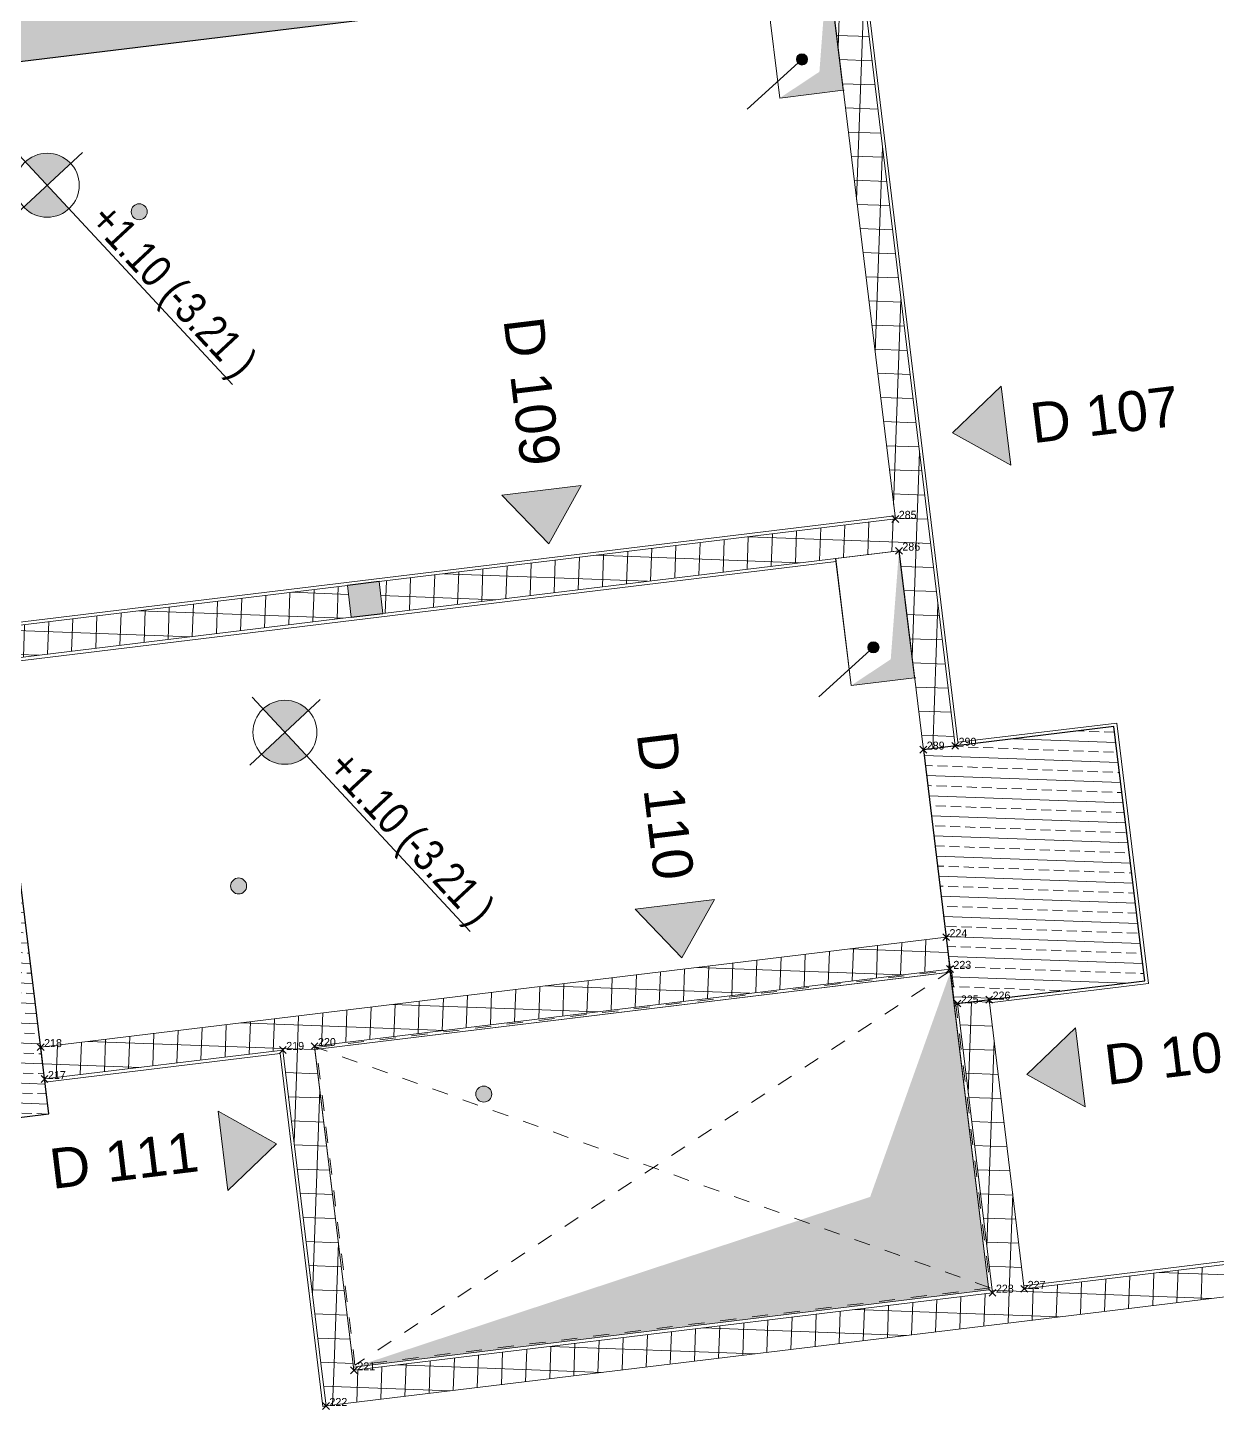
# Model space of a CAD drawing. Header units: metres. Extents: x 400403 to 400526, y 4543947 to 4544120.
# Drawn here: x 400447.16 to 400454.59, y 4544085.81 to 4544094.44 of the extents above; entities that cross this region are included whole.
import ezdxf

# ---------------------------------------------------------------- set-up
doc = ezdxf.new("R2010")
doc.units = ezdxf.units.M
doc.linetypes.add('Dot 1mm', pattern=[0.09999999999999999, 0, -0.09999999999999999])
doc.linetypes.add('Hidden_2_', pattern=[0.6000000000000001, 0.4, -0.2])
for name, color, linetype, lineweight in [('A-DETLGEM', 7, 'Continuous', 13), ('A_ELEVATION_2', 7, 'Continuous', 18), ('A_HATCH', 7, 'Continuous', 18), ('A_NIVO', 7, 'Continuous', 5), ('A_PROJECTION', 7, 'Continuous', 5), ('A_SECTION_LINE', 7, 'Continuous', 5), ('A_TEXT_20', 7, 'Continuous', 5), ('A_TEXT_40', 7, 'Continuous', 5)]:
    doc.layers.add(name, color=color, linetype=linetype, lineweight=lineweight)
doc.layers.add('A_RC', color=7, linetype='Continuous', lineweight=15, true_color=0x007f00)
doc.styles.add('Arial Narrow_1', font='Arial Narrow.ttf', dxfattribs={"height": 0.2})
doc.styles.add('Arial_1', font='Arial.ttf', dxfattribs={"height": 0.2499999999999998})
pattern_1 = [(45, (0, 0), (-0.1060660171779821, 0.1060660171779821), []), (135, (0, 0), (-0.1060660171779821, -0.1060660171779821), [])]
pattern_2 = [(45, (0, 0), (-0.08838834764831845, 0.08838834764831845), []), (45, (0.08800000000000001, 0), (-0.08838834764831845, 0.08838834764831845), [0.063, -0.031])]

# ---------------------------------------------------------------- blocks, each defined once
blk = doc.blocks.new('M09-PRT-S24-ZZ-M3-ARC-01_rvt-1-PERON KAT _1_10 _-3_21_ KOTU TUĞLA DUVAR PLANI - 1_2')
at = {"layer": 'A_HATCH', "lineweight": 5, "true_color": 0x787878}
h = blk.add_hatch(dxfattribs=at)
h.set_pattern_fill('FP_2', color=8, style=0, pattern_type=2)
h.set_pattern_definition(pattern_1)
h.paths.add_polyline_path([(39.12214867542533, 33.68206113554037), (43.62458370798574, 39.87913131245242), (43.46278030911075, 39.99668836291092), (38.96034527655032, 33.79961818599885)], flags=0)
h.paths.add_polyline_path([(43.74214075844424, 40.04093471132742), (45.64656497587188, 42.66214977310224), (45.4847615769969, 42.77970682356074), (43.58033735956924, 40.15849176178591)], flags=0)
h.paths.add_polyline_path([(45.76412202633038, 42.82395317197724), (47.96831672242719, 45.85776690088326), (47.80651332355222, 45.97532395134177), (45.6023186274554, 42.94151022243574)], flags=0)
h.paths.add_polyline_path([(48.08587377288568, 46.01957029975824), (50.29006846898233, 49.05338402866406), (50.12826507010735, 49.17094107912256), (47.9240703740107, 46.13712735021674)], flags=0)
h = blk.add_hatch(dxfattribs=at)
h.set_pattern_fill('FP_2', color=8, style=0, pattern_type=2)
h.set_pattern_definition(pattern_1)
h.paths.add_polyline_path([(38.66220521494272, 39.20771512456181), (38.77976226540121, 39.3695185234368), (34.7751281432453, 42.27905552228449), (34.65757109278681, 42.1172521234095), (38.33826084139474, 39.44307448865248)], flags=0)
h = blk.add_hatch(dxfattribs=at)
h.set_pattern_fill('FP_2', color=8, style=0, pattern_type=2)
h.set_pattern_definition(pattern_1)
h.paths.add_polyline_path([(33.71085272176447, 34.52342783374891), (35.62115479124121, 37.15273306481537), (35.45935139236622, 37.27029011527386), (33.54904932288947, 34.64098488420741), (33.60019928186396, 34.60382226370672)], flags=0)
h.paths.add_polyline_path([(35.7387118416997, 37.31453646369035), (37.64808062898879, 39.94451976495318), (37.48721051277528, 40.06139874586746), (35.57690844282472, 37.43209351414887)], flags=0)
h = blk.add_hatch(dxfattribs=at)
h.set_pattern_fill('FP_2', color=8, style=0, pattern_type=2)
h.set_pattern_definition(pattern_1)
h.paths.add_polyline_path([(36.42827272958934, 33.78517460911121), (39.77864866765647, 38.39657147704838), (39.61684526878149, 38.51412852750688), (36.26646933071435, 33.90273165956969)], flags=0)
h = blk.add_hatch(dxfattribs=at)
h.set_pattern_fill('FP_2', color=8, style=0, pattern_type=2)
h.set_pattern_definition(pattern_1)
h.paths.add_polyline_path([(41.44079904122462, 37.21366990226112), (41.55835609168312, 37.37547330113613), (40.08594516192074, 38.44524246030841), (39.96838811146223, 38.28343906143341), (41.41286299629128, 37.23396662696946)], flags=0)
h = blk.add_hatch(dxfattribs=at)
h.set_pattern_fill('FP_2', color=8, style=0, pattern_type=2)
h.set_pattern_definition(pattern_1)
h.paths.add_polyline_path([(38.96034527655033, 33.79961818599886), (39.07790232700882, 33.96142158487385), (37.42750765848657, 35.1605034995486), (37.30995060802807, 34.99870010067362), (38.11383731748605, 34.4146422185541)], flags=0)
at = {"layer": 'A_RC', "lineweight": 5, "true_color": 0xff8000}
blk.add_hatch(color=30, dxfattribs=at).paths.add_polyline_path([(35.62115479124122, 37.15273306481537), (35.73871184169971, 37.31453646369036), (35.57690844282472, 37.43209351414887), (35.45935139236622, 37.27029011527386)], flags=0)
at = {"layer": 'A_ELEVATION_2', "lineweight": 20}
for p, q in [((38.77976226540117, 39.36951852343677), (34.77512814324528, 42.27905552228446)), ((34.65757109278678, 42.11725212340947), (37.48721051277524, 40.06139874586743)), ((37.48721051277524, 40.06139874586743), (35.5769084428247, 37.43209351414883)), ((43.46278030911071, 39.99668836291089), (41.55835609168308, 37.3754733011361)), ((35.73871184169968, 37.31453646369032), (37.64901391165024, 39.94384169540893)), ((37.64901391165023, 39.94384169540893), (38.66220521494268, 39.20771512456178)), ((39.12214867542529, 33.68206113554034), (43.6245837079857, 39.87913131245239)), ((38.66220521494268, 39.20771512456178), (38.77976226540117, 39.36951852343677)), ((39.61684526878145, 38.51412852750685), (36.26646933071432, 33.90273165956967)), ((39.77864866765645, 38.39657147704835), (39.61684526878145, 38.51412852750685)), ((40.08594516192071, 38.44524246030838), (39.9683881114622, 38.28343906143339)), ((41.55835609168309, 37.37547330113609), (40.08594516192071, 38.44524246030838)), ((37.42750765848653, 35.16050349954859), (39.77864866765645, 38.39657147704835)), ((39.9683881114622, 38.28343906143339), (41.44079904122459, 37.2136699022611)), ((35.45935139236619, 37.27029011527383), (33.54904932288945, 34.64098488420738)), ((41.44079904122458, 37.2136699022611), (39.07790232700879, 33.96142158487383)), ((33.71085272176444, 34.52342783374889), (35.62115479124118, 37.15273306481534)), ((39.07790232700879, 33.96142158487383), (37.42750765848653, 35.16050349954859)), ((36.42827272958931, 33.78517460911118), (37.30995060802803, 34.9987001006736)), ((37.30995060802804, 34.9987001006736), (38.9603452765503, 33.79961818599883)), ((36.26646933071432, 33.90273165956967), (36.42827272958931, 33.78517460911118)), ((38.96034527655029, 33.79961818599883), (39.12214867542529, 33.68206113554034))]:
    blk.add_line(p, q, dxfattribs=at)
at = {"layer": 'A_ELEVATION_2', "lineweight": 13}
for p, q in [((35.5769084428247, 37.43209351414883), (35.73871184169968, 37.31453646369032)), ((35.62115479124118, 37.15273306481534), (35.45935139236619, 37.27029011527383))]:
    blk.add_line(p, q, dxfattribs=at)
at = {"layer": 'A_RC'}
for p, q in [((34.78688384829137, 42.2952358621715), (38.77533763055953, 39.39745456837005)), ((35.06967058737044, 41.32341712382502), (34.42245699186979, 41.7936453256595)), ((41.54217575179584, 37.38722900618172), (44.27831610121708, 41.15320311499727)), ((38.77533763055953, 39.39745456837005), (39.36312288332577, 40.20647156339714)), ((39.36312288332577, 40.20647156339714), (40.68991075410063, 39.24250374963751)), ((33.5446246880478, 34.66892092914074), (37.47103017288774, 40.07315445091326)), ((37.43008015062073, 39.60847919261308), (33.73878876669779, 34.52785246859054)), ((38.06111340623318, 39.15000669582496), (37.43008015062073, 39.60847919261308)), ((40.68991075410063, 39.24250374963751), (40.10212550180813, 38.43348675526241)), ((37.31443409753827, 34.97084506224199), (36.4445119241454, 33.77349991056707)), ((39.11045182504804, 33.66596180215458), (37.31443409753827, 34.97084506224199)), ((36.4445119241454, 33.77349991056707), (36.6063153230178, 33.65594286011045)), ((39.12214867542533, 33.68206113554034), (39.11045182504804, 33.66596180215458))]:
    blk.add_line(p, q, dxfattribs=at)
at = {"layer": 'A_RC', "color": 7, "lineweight": 25}
for p, q in [((35.5769084428247, 37.43209351414883), (35.45935139236619, 37.27029011527384)), ((35.62115479124119, 37.15273306481534), (35.73871184169968, 37.31453646369033))]:
    blk.add_line(p, q, dxfattribs=at)
at = {"layer": 'A_RC', "color": 7}
for p, q in [((35.73871184169968, 37.31453646369033), (35.5769084428247, 37.43209351414883)), ((35.45935139236619, 37.27029011527384), (35.62115479124119, 37.15273306481534))]:
    blk.add_line(p, q, dxfattribs=at)
blk = doc.blocks.new('M09-PRT-S24-ZZ-M3-STR-01_rvt-1-PERON KAT _1_10 _-3_21_ KOTU TUĞLA DUVAR PLANI - 1_2')
at = {"layer": 'A_HATCH', "lineweight": 5, "true_color": 0x787878}
h = blk.add_hatch(dxfattribs=at)
h.set_pattern_fill('FP_1', color=8, style=0, pattern_type=2)
h.set_pattern_definition(pattern_2)
h.paths.add_polyline_path([(25.54689968342252, 29.57748871125829), (25.77050188861354, 29.88525074386072), (24.15246789986366, 31.06082124844567), (23.92886569467263, 30.75305921584327), (24.57292321061977, 30.28512404002616)], flags=0)
h.paths.add_polyline_path([(29.48984155738587, 35.00448262005008), (44.57936008558033, 55.77342311087127), (42.96132609683045, 56.94899361545624), (27.87180756863599, 36.18005312463503), (29.08656124624186, 35.29748291680344)], flags=0)
h.paths.add_polyline_path([(48.29870603257228, 60.8926636282886), (48.52930396044086, 61.21005444710501), (46.91126997169096, 62.38562495168997), (46.68067204382239, 62.06823413287358), (48.12183671186649, 61.02116671168079)], flags=0)
at = {"layer": 'A_RC', "lineweight": 5, "true_color": 0x787878}
h = blk.add_hatch(dxfattribs=at)
h.set_pattern_fill('FP_1', color=8, style=0, pattern_type=2)
h.set_pattern_definition(pattern_2)
h.paths.add_polyline_path([(39.9566324071122, 38.26725872155418), (40.66197470986317, 39.23807911480412), (39.36754751886325, 40.17853551847208), (38.66220521611228, 39.20771512522214), (39.7948146221967, 38.38482622408291)], flags=0)
h = blk.add_hatch(dxfattribs=at)
h.set_pattern_fill('FP_1', color=8, style=0, pattern_type=2)
h.set_pattern_definition(pattern_2)
h.paths.add_polyline_path([(35.90091416629408, 32.68504146036709), (36.60625646904505, 33.65586185361702), (35.31182927804513, 34.59631825728498), (34.60648697529416, 33.62549786403506), (35.19822022158939, 33.1955784953669)], flags=0)
at = {"layer": 'A_ELEVATION_2', "lineweight": 25}
blk.add_line((29.48984155738585, 35.00448262005003), (44.5793600855803, 55.77342311087121), dxfattribs=at)
at = {"layer": 'A_RC', "color": 7, "lineweight": 25}
for p, q in [((39.36754751886322, 40.17853551847205), (38.66220521611225, 39.20771512522211)), ((40.66197470986314, 39.23807911480408), (39.36754751886322, 40.17853551847205)), ((38.66220521611225, 39.20771512522211), (39.95663240711217, 38.26725872155414)), ((39.95663240711217, 38.26725872155414), (40.66197470986314, 39.23807911480408)), ((36.60625646904501, 33.65586185361698), (35.31182927804511, 34.59631825728495)), ((35.90091416629404, 32.68504146036705), (36.60625646904501, 33.65586185361698))]:
    blk.add_line(p, q, dxfattribs=at)
at = {"layer": 'A_RC'}
for p, q in [((37.43008015062073, 39.60847919311303), (37.41389981141906, 39.62023489766059)), ((37.4436610257469, 35.14876739176302), (39.79480203491696, 38.38483536926298)), ((39.95663240710554, 38.26725872154503), (41.41286299698303, 37.20924526741675)), ((39.06399159203072, 33.97630113212862), (39.06172198781322, 33.97317728991703))]:
    blk.add_line(p, q, dxfattribs=at)
blk = doc.blocks.new('M_Shaft Opening Symbol1 - Shaft opening symbol 2-922854-PERON KAT _1_10 _-3_21_ KOTU TUĞLA DUVAR PLANI - 1_2')
at = {"layer": 'A-DETLGEM', "true_color": 0xc0c0c0}
blk.add_hatch(color=9, dxfattribs=at).paths.add_polyline_path([(1.000262372967418, -1.999907913725875), (1.000262372967427, 1.999907913725983), (-1.000262372967401, 1.999907913725981), (0.3334207909891538, 1.333066331747706)], flags=0)
at = {"layer": 'A-DETLGEM'}
for p, q in [((-1.000262372967408, 1.999907913725928), (1.000262372967409, 1.999907913725928)), ((-1.000262372967408, -1.999907913725926), (-1.000262372967408, 1.999907913725928)), ((1.000262372967409, 1.999907913725928), (1.000262372967409, -1.999907913725926)), ((1.000262372967409, -1.999907913725926), (-1.000262372967408, -1.999907913725926))]:
    blk.add_line(p, q, dxfattribs=at)
blk = doc.blocks.new('M_Shaft Opening_Overhead Projection - Shaft opening symbol-957158-PERON KAT _1_10 _-3_21_ KOTU TUĞLA DUVAR PLANI - 1_2')
at = {"layer": 'A-DETLGEM', "linetype": 'Dot 1mm', "lineweight": 5}
for p, q in [((-1.999928224595812, 1.000050134948439), (1.999928224595813, 1.000050134948439)), ((-1.999928224595812, -1.000050134948439), (-1.999928224595812, 1.000050134948439)), ((1.999928224595813, 1.000050134948439), (-1.999928224595812, -1.000050134948439)), ((1.999928224595813, -1.000050134948439), (-1.999928224595812, 1.000050134948439)), ((1.999928224595813, 1.000050134948439), (1.999928224595813, -1.000050134948439)), ((1.999928224595813, -1.000050134948439), (-1.999928224595812, -1.000050134948439))]:
    blk.add_line(p, q, dxfattribs=at)
blk = doc.blocks.new('M_Shaft Opening Symbol1 - Shaft opening symbol 2-1767578-PERON KAT _1_10 _-3_21_ KOTU TUĞLA DUVAR PLANI - 1_2')
at = {"layer": 'A-DETLGEM', "true_color": 0xc0c0c0}
blk.add_hatch(color=9, dxfattribs=at).paths.add_polyline_path([(0.4000000747514225, -0.1993506224263714), (0.4000000747514225, 0.1993506224264558), (-0.4000000747514095, 0.1993506224264537), (0.2670996598004852, 0.06645020747550982), (0.3041410563157195, -0.007632585554965385)], flags=0)
at = {"layer": 'A-DETLGEM'}
for p, q in [((-0.4000000747514142, 0.1993506224264148), (0.4000000747514145, 0.1993506224264148)), ((-0.4000000747514142, -0.1993506224264148), (-0.4000000747514142, 0.1993506224264148)), ((0.4000000747514145, 0.1993506224264148), (0.4000000747514145, -0.1993506224264148)), ((0.4000000747514145, -0.1993506224264148), (-0.4000000747514142, -0.1993506224264148))]:
    blk.add_line(p, q, dxfattribs=at)
blk = doc.blocks.new('Elevation - Filled Arrow-693709-PERON KAT _1_10 _-3_21_ KOTU TUĞLA DUVAR PLANI - 1_2')
at = {"layer": 'A_SECTION_LINE'}
blk.add_hatch(color=256, dxfattribs=at).paths.add_polyline_path([(6.591881948714948e-07, 0.005843741991433941), (0.002531957843382645, 0.002468698742516678), (-0.002450179215144995, 0.002468698742516693)], flags=0)
for p, q in [((6.591881948721558e-07, 0.005843741991433941), (-0.002450179215144995, 0.002468698742516693)), ((0.002531957843382645, 0.002468698742516679), (6.591881948714948e-07, 0.005843741991433941)), ((-0.002450179215144993, 0.002468698742516694), (0.002531957843382645, 0.002468698742516678))]:
    blk.add_line(p, q, dxfattribs=at)
blk = doc.blocks.new('Spot Elevations - D_DAT_ELEV TARGET_REV-693727-PERON KAT _1_10 _-3_21_ KOTU TUĞLA DUVAR PLANI - 1_2')
at = {"layer": 'A_NIVO'}
h = blk.add_hatch(color=256, dxfattribs=at)
edge = h.paths.add_edge_path(flags=0)
edge.add_line((1.586231146433193e-18, 0.004), (-0.001999999999999998, 0.004))
edge.add_arc((-5.287437154777308e-19, 0.004), 0.001999999999999996, 90.00000000000028, 180.0000000000001, ccw=False)
edge.add_line((1.586231146433193e-18, 0.005999999999999998), (1.586231146433193e-18, 0.004))
h = blk.add_hatch(color=256, dxfattribs=at)
edge = h.paths.add_edge_path(flags=0)
edge.add_line((1.586231146433193e-18, 0.004), (0.002000000000000003, 0.004))
edge.add_arc((9.517386878599156e-18, 0.003999999999999994), 0.001999999999999992, 269.9999999999993, 359.99999999999983, ccw=False)
edge.add_line((1.586231146433193e-18, 0.002), (1.586231146433193e-18, 0.004))
for p, q in [((1.850603004172058e-18, 0.001000000000000001), (1.850603004172058e-18, 0.006999999999999999)), ((-0.002999999999999997, 0.004), (0.017, 0.004))]:
    blk.add_line(p, q, dxfattribs=at)
blk.add_circle((1.586231146433193e-18, 0.004), 0.002000000000000001, dxfattribs=at)
blk = doc.blocks.new('*U825')
at = {"color": 0, "linetype": 'ByBlock', "lineweight": -2, "transparency": 16777216}
for p, q in [((-0.7071067811865476, -0.7071067811865476), (0.7071067811865476, 0.7071067811865476)), ((-0.7071067811865476, 0.7071067811865476), (0.7071067811865476, -0.7071067811865476))]:
    blk.add_line(p, q, dxfattribs=at)
blk = doc.blocks.new('*U1474', base_point=(400447.2625722341, 4544087.871841368))
at = {"color": 1, "linetype": 'ByBlock', "insert": (400447.2837854375, 4544087.871841368), "char_height": 0.05, "attachment_point": 7}
blk.add_mtext('217', dxfattribs=at)
blk = doc.blocks.new('*U1475', base_point=(400447.2625722341, 4544087.871841368))
at = {"color": 61, "linetype": 'ByBlock', "lineweight": -2}
blk.add_blockref('*U1474', (400447.2625722341, 4544087.871841368), dxfattribs=at)
blk = doc.blocks.new('*U1476', base_point=(400447.2625722341, 4544087.871841368))
at = {"color": 60, "linetype": 'ByBlock', "lineweight": -2, "xscale": 0.03, "yscale": 0.03, "zscale": 0.03, "rotation": 8.537736462515939e-07}
blk.add_blockref('*U825', (400447.2625722341, 4544087.871841368), dxfattribs=at)
at = {"color": 61, "linetype": 'ByBlock', "lineweight": -2}
blk.add_blockref('*U1475', (400447.2625722341, 4544087.871841368), dxfattribs=at)
blk = doc.blocks.new('*U1477', base_point=(400447.2384617199, 4544088.070382758))
at = {"color": 1, "linetype": 'ByBlock', "insert": (400447.2596749234, 4544088.070382758), "char_height": 0.05, "attachment_point": 7}
blk.add_mtext('218', dxfattribs=at)
blk = doc.blocks.new('*U1478', base_point=(400447.2384617199, 4544088.070382758))
at = {"color": 61, "linetype": 'ByBlock', "lineweight": -2}
blk.add_blockref('*U1477', (400447.2384617199, 4544088.070382758), dxfattribs=at)
blk = doc.blocks.new('*U1479', base_point=(400447.2384617199, 4544088.070382758))
at = {"color": 60, "linetype": 'ByBlock', "lineweight": -2, "xscale": 0.03, "yscale": 0.03, "zscale": 0.03, "rotation": 8.537736462515939e-07}
blk.add_blockref('*U825', (400447.2384617199, 4544088.070382758), dxfattribs=at)
at = {"color": 61, "linetype": 'ByBlock', "lineweight": -2}
blk.add_blockref('*U1478', (400447.2384617199, 4544088.070382758), dxfattribs=at)
blk = doc.blocks.new('*U1480', base_point=(400448.7516326508, 4544088.052670222))
at = {"color": 1, "linetype": 'ByBlock', "insert": (400448.7728458542, 4544088.052670222), "char_height": 0.05, "attachment_point": 7}
blk.add_mtext('219', dxfattribs=at)
blk = doc.blocks.new('*U1481', base_point=(400448.7516326508, 4544088.052670222))
at = {"color": 61, "linetype": 'ByBlock', "lineweight": -2}
blk.add_blockref('*U1480', (400448.7516326508, 4544088.052670222), dxfattribs=at)
blk = doc.blocks.new('*U1482', base_point=(400448.7516326508, 4544088.052670222))
at = {"color": 60, "linetype": 'ByBlock', "lineweight": -2, "xscale": 0.03, "yscale": 0.03, "zscale": 0.03, "rotation": 8.537736462515939e-07}
blk.add_blockref('*U825', (400448.7516326508, 4544088.052670222), dxfattribs=at)
at = {"color": 61, "linetype": 'ByBlock', "lineweight": -2}
blk.add_blockref('*U1481', (400448.7516326508, 4544088.052670222), dxfattribs=at)
blk = doc.blocks.new('*U1483', base_point=(400448.9501740398, 4544088.076780736))
at = {"color": 1, "linetype": 'ByBlock', "insert": (400448.9713872432, 4544088.076780736), "char_height": 0.05, "attachment_point": 7}
blk.add_mtext('220', dxfattribs=at)
blk = doc.blocks.new('*U1484', base_point=(400448.9501740398, 4544088.076780736))
at = {"color": 61, "linetype": 'ByBlock', "lineweight": -2}
blk.add_blockref('*U1483', (400448.9501740398, 4544088.076780736), dxfattribs=at)
blk = doc.blocks.new('*U1485', base_point=(400448.9501740398, 4544088.076780736))
at = {"color": 60, "linetype": 'ByBlock', "lineweight": -2, "xscale": 0.03, "yscale": 0.03, "zscale": 0.03, "rotation": 8.537736462515939e-07}
blk.add_blockref('*U825', (400448.9501740398, 4544088.076780736), dxfattribs=at)
at = {"color": 61, "linetype": 'ByBlock', "lineweight": -2}
blk.add_blockref('*U1484', (400448.9501740398, 4544088.076780736), dxfattribs=at)
blk = doc.blocks.new('*U1486', base_point=(400449.1961012806, 4544086.051658568))
at = {"color": 1, "linetype": 'ByBlock', "insert": (400449.217314484, 4544086.051658568), "char_height": 0.05, "attachment_point": 7}
blk.add_mtext('221', dxfattribs=at)
blk = doc.blocks.new('*U1487', base_point=(400449.1961012806, 4544086.051658568))
at = {"color": 61, "linetype": 'ByBlock', "lineweight": -2}
blk.add_blockref('*U1486', (400449.1961012806, 4544086.051658568), dxfattribs=at)
blk = doc.blocks.new('*U1488', base_point=(400449.1961012806, 4544086.051658568))
at = {"color": 61, "linetype": 'ByBlock', "lineweight": -2}
blk.add_blockref('*U1487', (400449.1961012806, 4544086.051658568), dxfattribs=at)
at = {"color": 60, "linetype": 'ByBlock', "lineweight": -2, "xscale": 0.03, "yscale": 0.03, "zscale": 0.03, "rotation": 8.537736462515939e-07}
blk.add_blockref('*U825', (400449.1961012806, 4544086.051658568), dxfattribs=at)
blk = doc.blocks.new('*U1489', base_point=(400449.0216704049, 4544085.829006665))
at = {"color": 1, "linetype": 'ByBlock', "insert": (400449.0428836084, 4544085.829006665), "char_height": 0.05, "attachment_point": 7}
blk.add_mtext('222', dxfattribs=at)
blk = doc.blocks.new('*U1490', base_point=(400449.0216704049, 4544085.829006665))
at = {"color": 61, "linetype": 'ByBlock', "lineweight": -2}
blk.add_blockref('*U1489', (400449.0216704049, 4544085.829006665), dxfattribs=at)
blk = doc.blocks.new('*U1491', base_point=(400449.0216704049, 4544085.829006665))
at = {"color": 60, "linetype": 'ByBlock', "lineweight": -2, "xscale": 0.03, "yscale": 0.03, "zscale": 0.03, "rotation": 8.537736462515939e-07}
blk.add_blockref('*U825', (400449.0216704049, 4544085.829006665), dxfattribs=at)
at = {"color": 61, "linetype": 'ByBlock', "lineweight": -2}
blk.add_blockref('*U1490', (400449.0216704049, 4544085.829006665), dxfattribs=at)
blk = doc.blocks.new('*U1492', base_point=(400452.9210018191, 4544088.558991011))
at = {"color": 1, "linetype": 'ByBlock', "insert": (400452.9422150226, 4544088.558991011), "char_height": 0.05, "attachment_point": 7}
blk.add_mtext('223', dxfattribs=at)
blk = doc.blocks.new('*U1493', base_point=(400452.9210018191, 4544088.558991011))
at = {"color": 61, "linetype": 'ByBlock', "lineweight": -2}
blk.add_blockref('*U1492', (400452.9210018191, 4544088.558991011), dxfattribs=at)
blk = doc.blocks.new('*U1494', base_point=(400452.9210018191, 4544088.558991011))
at = {"color": 61, "linetype": 'ByBlock', "lineweight": -2}
blk.add_blockref('*U1493', (400452.9210018191, 4544088.558991011), dxfattribs=at)
at = {"color": 60, "linetype": 'ByBlock', "lineweight": -2, "xscale": 0.03, "yscale": 0.03, "zscale": 0.03, "rotation": 8.537736462515939e-07}
blk.add_blockref('*U825', (400452.9210018191, 4544088.558991011), dxfattribs=at)
blk = doc.blocks.new('*U1495', base_point=(400452.896891305, 4544088.7575324))
at = {"color": 1, "linetype": 'ByBlock', "insert": (400452.9181045084, 4544088.7575324), "char_height": 0.05, "attachment_point": 7}
blk.add_mtext('224', dxfattribs=at)
blk = doc.blocks.new('*U1496', base_point=(400452.896891305, 4544088.7575324))
at = {"color": 61, "linetype": 'ByBlock', "lineweight": -2}
blk.add_blockref('*U1495', (400452.896891305, 4544088.7575324), dxfattribs=at)
blk = doc.blocks.new('*U1497', base_point=(400452.896891305, 4544088.7575324))
at = {"color": 60, "linetype": 'ByBlock', "lineweight": -2, "xscale": 0.03, "yscale": 0.03, "zscale": 0.03, "rotation": 8.537736462515939e-07}
blk.add_blockref('*U825', (400452.896891305, 4544088.7575324), dxfattribs=at)
at = {"color": 61, "linetype": 'ByBlock', "lineweight": -2}
blk.add_blockref('*U1496', (400452.896891305, 4544088.7575324), dxfattribs=at)
blk = doc.blocks.new('*U1498', base_point=(400452.9673775228, 4544088.343006535))
at = {"color": 1, "linetype": 'ByBlock', "insert": (400452.9885907263, 4544088.343006535), "char_height": 0.05, "attachment_point": 7}
blk.add_mtext('225', dxfattribs=at)
blk = doc.blocks.new('*U1499', base_point=(400452.9673775228, 4544088.343006535))
at = {"color": 61, "linetype": 'ByBlock', "lineweight": -2}
blk.add_blockref('*U1498', (400452.9673775228, 4544088.343006535), dxfattribs=at)
blk = doc.blocks.new('*U1500', base_point=(400452.9673775228, 4544088.343006535))
at = {"color": 60, "linetype": 'ByBlock', "lineweight": -2, "xscale": 0.03, "yscale": 0.03, "zscale": 0.03, "rotation": 8.537736462515939e-07}
blk.add_blockref('*U825', (400452.9673775228, 4544088.343006535), dxfattribs=at)
at = {"color": 61, "linetype": 'ByBlock', "lineweight": -2}
blk.add_blockref('*U1499', (400452.9673775228, 4544088.343006535), dxfattribs=at)
blk = doc.blocks.new('*U1501', base_point=(400453.1659189117, 4544088.367117048))
at = {"color": 1, "linetype": 'ByBlock', "insert": (400453.1871321152, 4544088.367117048), "char_height": 0.05, "attachment_point": 7}
blk.add_mtext('226', dxfattribs=at)
blk = doc.blocks.new('*U1502', base_point=(400453.1659189117, 4544088.367117048))
at = {"color": 61, "linetype": 'ByBlock', "lineweight": -2}
blk.add_blockref('*U1501', (400453.1659189117, 4544088.367117048), dxfattribs=at)
blk = doc.blocks.new('*U1503', base_point=(400453.1659189117, 4544088.367117048))
at = {"color": 61, "linetype": 'ByBlock', "lineweight": -2}
blk.add_blockref('*U1502', (400453.1659189117, 4544088.367117048), dxfattribs=at)
at = {"color": 60, "linetype": 'ByBlock', "lineweight": -2, "xscale": 0.03, "yscale": 0.03, "zscale": 0.03, "rotation": 8.537736462515939e-07}
blk.add_blockref('*U825', (400453.1659189117, 4544088.367117048), dxfattribs=at)
blk = doc.blocks.new('*U1504', base_point=(400453.385324587, 4544086.560390409))
at = {"color": 1, "linetype": 'ByBlock', "insert": (400453.4065377904, 4544086.560390409), "char_height": 0.05, "attachment_point": 7}
blk.add_mtext('227', dxfattribs=at)
blk = doc.blocks.new('*U1505', base_point=(400453.385324587, 4544086.560390409))
at = {"color": 61, "linetype": 'ByBlock', "lineweight": -2}
blk.add_blockref('*U1504', (400453.385324587, 4544086.560390409), dxfattribs=at)
blk = doc.blocks.new('*U1506', base_point=(400453.385324587, 4544086.560390409))
at = {"color": 61, "linetype": 'ByBlock', "lineweight": -2}
blk.add_blockref('*U1505', (400453.385324587, 4544086.560390409), dxfattribs=at)
at = {"color": 60, "linetype": 'ByBlock', "lineweight": -2, "xscale": 0.03, "yscale": 0.03, "zscale": 0.03, "rotation": 8.537736462515939e-07}
blk.add_blockref('*U825', (400453.385324587, 4544086.560390409), dxfattribs=at)
blk = doc.blocks.new('*U1507', base_point=(400453.186783198, 4544086.536279895))
at = {"color": 1, "linetype": 'ByBlock', "insert": (400453.2079964015, 4544086.536279895), "char_height": 0.05, "attachment_point": 7}
blk.add_mtext('228', dxfattribs=at)
blk = doc.blocks.new('*U1508', base_point=(400453.186783198, 4544086.536279895))
at = {"color": 61, "linetype": 'ByBlock', "lineweight": -2}
blk.add_blockref('*U1507', (400453.186783198, 4544086.536279895), dxfattribs=at)
blk = doc.blocks.new('*U1509', base_point=(400453.186783198, 4544086.536279895))
at = {"color": 60, "linetype": 'ByBlock', "lineweight": -2, "xscale": 0.03, "yscale": 0.03, "zscale": 0.03, "rotation": 8.537736462515939e-07}
blk.add_blockref('*U825', (400453.186783198, 4544086.536279895), dxfattribs=at)
at = {"color": 61, "linetype": 'ByBlock', "lineweight": -2}
blk.add_blockref('*U1508', (400453.186783198, 4544086.536279895), dxfattribs=at)
blk = doc.blocks.new('*U1678', base_point=(400452.5795519378, 4544091.37070768))
at = {"color": 1, "linetype": 'ByBlock', "insert": (400452.6007651412, 4544091.37070768), "char_height": 0.05, "attachment_point": 7}
blk.add_mtext('285', dxfattribs=at)
blk = doc.blocks.new('*U1679', base_point=(400452.5795519378, 4544091.37070768))
at = {"color": 61, "linetype": 'ByBlock', "lineweight": -2}
blk.add_blockref('*U1678', (400452.5795519378, 4544091.37070768), dxfattribs=at)
blk = doc.blocks.new('*U1680', base_point=(400452.5795519378, 4544091.37070768))
at = {"color": 60, "linetype": 'ByBlock', "lineweight": -2, "xscale": 0.03, "yscale": 0.03, "zscale": 0.03, "rotation": 8.537736462515939e-07}
blk.add_blockref('*U825', (400452.5795519378, 4544091.37070768), dxfattribs=at)
at = {"color": 61, "linetype": 'ByBlock', "lineweight": -2}
blk.add_blockref('*U1679', (400452.5795519378, 4544091.37070768), dxfattribs=at)
blk = doc.blocks.new('*U1681', base_point=(400452.6021319565, 4544091.172017401))
at = {"color": 1, "linetype": 'ByBlock', "insert": (400452.62334516, 4544091.172017401), "char_height": 0.05, "attachment_point": 7}
blk.add_mtext('286', dxfattribs=at)
blk = doc.blocks.new('*U1682', base_point=(400452.6021319565, 4544091.172017401))
at = {"color": 61, "linetype": 'ByBlock', "lineweight": -2}
blk.add_blockref('*U1681', (400452.6021319565, 4544091.172017401), dxfattribs=at)
blk = doc.blocks.new('*U1683', base_point=(400452.6021319565, 4544091.172017401))
at = {"color": 60, "linetype": 'ByBlock', "lineweight": -2, "xscale": 0.03, "yscale": 0.03, "zscale": 0.03, "rotation": 8.537736462515939e-07}
blk.add_blockref('*U825', (400452.6021319565, 4544091.172017401), dxfattribs=at)
at = {"color": 61, "linetype": 'ByBlock', "lineweight": -2}
blk.add_blockref('*U1682', (400452.6021319565, 4544091.172017401), dxfattribs=at)
blk = doc.blocks.new('*U1690', base_point=(400452.754639273, 4544089.928926595))
at = {"color": 1, "linetype": 'ByBlock', "insert": (400452.7758524764, 4544089.928926595), "char_height": 0.05, "attachment_point": 7}
blk.add_mtext('289', dxfattribs=at)
blk = doc.blocks.new('*U1691', base_point=(400452.754639273, 4544089.928926595))
at = {"color": 61, "linetype": 'ByBlock', "lineweight": -2}
blk.add_blockref('*U1690', (400452.754639273, 4544089.928926595), dxfattribs=at)
blk = doc.blocks.new('*U1692', base_point=(400452.754639273, 4544089.928926595))
at = {"color": 61, "linetype": 'ByBlock', "lineweight": -2}
blk.add_blockref('*U1691', (400452.754639273, 4544089.928926595), dxfattribs=at)
at = {"color": 60, "linetype": 'ByBlock', "lineweight": -2, "xscale": 0.03, "yscale": 0.03, "zscale": 0.03, "rotation": 8.537736462515939e-07}
blk.add_blockref('*U825', (400452.754639273, 4544089.928926595), dxfattribs=at)
blk = doc.blocks.new('*U1693', base_point=(400452.9531806619, 4544089.953037108))
at = {"color": 1, "linetype": 'ByBlock', "insert": (400452.9743938654, 4544089.953037108), "char_height": 0.05, "attachment_point": 7}
blk.add_mtext('290', dxfattribs=at)
blk = doc.blocks.new('*U1694', base_point=(400452.9531806619, 4544089.953037108))
at = {"color": 61, "linetype": 'ByBlock', "lineweight": -2}
blk.add_blockref('*U1693', (400452.9531806619, 4544089.953037108), dxfattribs=at)
blk = doc.blocks.new('*U1695', base_point=(400452.9531806619, 4544089.953037108))
at = {"color": 60, "linetype": 'ByBlock', "lineweight": -2, "xscale": 0.03, "yscale": 0.03, "zscale": 0.03, "rotation": 8.537736462515939e-07}
blk.add_blockref('*U825', (400452.9531806619, 4544089.953037108), dxfattribs=at)
at = {"color": 61, "linetype": 'ByBlock', "lineweight": -2}
blk.add_blockref('*U1694', (400452.9531806619, 4544089.953037108), dxfattribs=at)

msp = doc.modelspace()

# ---------------------------------------------------------------- hatches: boundary and pattern name
at = {"layer": 'A_TEXT_20'}
h = msp.add_hatch(color=256, dxfattribs=at)
edge = h.paths.add_edge_path(flags=0)
edge.add_arc((400451.9957784067, 4544094.241619427), 0.03499999999968402, -47.07600604230347, 312.9239939576965)
h = msp.add_hatch(color=256, dxfattribs=at)
edge = h.paths.add_edge_path(flags=0)
edge.add_arc((400452.4424991228, 4544090.568685913), 0.03499999999968402, -47.07600604230347, 312.9239939576965)
at = {"layer": 'A_TEXT_40'}
h = msp.add_hatch(color=256, dxfattribs=at)
edge = h.paths.add_edge_path(flags=0)
edge.add_arc((400447.8538546817, 4544093.290108712), 0.04999999999954931, -47.07600604230347, 312.9239939576965)
h = msp.add_hatch(color=256, dxfattribs=at)
edge = h.paths.add_edge_path(flags=0)
edge.add_arc((400448.4755679973, 4544089.07756279), 0.04999999999955561, -47.07600604230347, 312.9239939576965)
h = msp.add_hatch(color=256, dxfattribs=at)
edge = h.paths.add_edge_path(flags=0)
edge.add_arc((400450.0071617358, 4544087.777702946), 0.0499999999995485, -47.07600604230347, 312.9239939576965)

# ---------------------------------------------------------------- linework, layer by layer
at = {"layer": 'A_PROJECTION', "color": 250, "linetype": 'Hidden_2_', "true_color": 0x404040}
for p, q in [((400452.2543461116, 4544094.048660416), (400452.2593096464, 4544094.049263179)), ((400452.603662451, 4544091.172166292), (400452.6120317236, 4544091.173182642)), ((400452.700104506, 4544090.378000736), (400452.7075593362, 4544090.378906038))]:
    msp.add_line(p, q, dxfattribs=at)
at = {"layer": 'A_TEXT_20'}
for p, q in [((400451.9957784067, 4544094.241619427), (400451.6540345449, 4544093.931420561)), ((400452.4424991228, 4544090.568685913), (400452.100755262, 4544090.258487047))]:
    msp.add_line(p, q, dxfattribs=at)
for centre in [(400451.9957784067, 4544094.241619427), (400452.4424991228, 4544090.568685913)]:
    msp.add_circle(centre, 0.03499999999968402, dxfattribs=at)
at = {"layer": 'A_TEXT_40'}
for centre, radius in [((400447.8538546817, 4544093.290108712), 0.04999999999954931), ((400448.4755679973, 4544089.07756279), 0.04999999999955561), ((400450.0071617358, 4544087.777702946), 0.0499999999995485)]:
    msp.add_circle(centre, radius, dxfattribs=at)

# ---------------------------------------------------------------- block references
at = {"lineweight": 5, "rotation": 312.9239939576965}
for name in ['M09-PRT-S24-ZZ-M3-ARC-01_rvt-1-PERON KAT _1_10 _-3_21_ KOTU TUĞLA DUVAR PLANI - 1_2', 'M09-PRT-S24-ZZ-M3-STR-01_rvt-1-PERON KAT _1_10 _-3_21_ KOTU TUĞLA DUVAR PLANI - 1_2']:
    msp.add_blockref(name, (400397.7144573492, 4544091.538091335), dxfattribs=at)
for name, p in [('*U1680', (400452.5795519378, 4544091.37070768)), ('*U1683', (400452.6021319565, 4544091.172017401)), ('*U1692', (400452.754639273, 4544089.928926595)), ('*U1695', (400452.9531806619, 4544089.953037108)), ('*U1497', (400452.896891305, 4544088.7575324)), ('*U1494', (400452.9210018191, 4544088.558991011)), ('*U1503', (400453.1659189117, 4544088.367117048)), ('*U1500', (400452.9673775228, 4544088.343006535)), ('*U1479', (400447.2384617199, 4544088.070382758)), ('*U1482', (400448.7516326508, 4544088.052670222)), ('*U1485', (400448.9501740398, 4544088.076780736)), ('*U1476', (400447.2625722341, 4544087.871841368)), ('*U1506', (400453.385324587, 4544086.560390409)), ('*U1509', (400453.186783198, 4544086.536279895)), ('*U1488', (400449.1961012806, 4544086.051658568)), ('*U1491', (400449.0216704049, 4544085.829006665))]:
    msp.add_blockref(name, p)
at = {"layer": 'A-DETLGEM'}
for name, p, rotation in [('M_Shaft Opening Symbol1 - Shaft opening symbol 2-1767578-PERON KAT _1_10 _-3_21_ KOTU TUĞLA DUVAR PLANI - 1_2', (400452.0067753841, 4544094.421534451), 276.9345423834349), ('M_Shaft Opening Symbol1 - Shaft opening symbol 2-1767578-PERON KAT _1_10 _-3_21_ KOTU TUĞLA DUVAR PLANI - 1_2', (400452.4525337776, 4544090.750874771), 276.9345423834349), ('M_Shaft Opening Symbol1 - Shaft opening symbol 2-922854-PERON KAT _1_10 _-3_21_ KOTU TUĞLA DUVAR PLANI - 1_2', (400451.0584729456, 4544087.305208631), 276.9345423834349), ('M_Shaft Opening_Overhead Projection - Shaft opening symbol-957158-PERON KAT _1_10 _-3_21_ KOTU TUĞLA DUVAR PLANI - 1_2', (400451.0668432622, 4544087.317763209), 6.934542383434703)]:
    msp.add_blockref(name, p, dxfattribs=dict(at, rotation=rotation))
at = {"layer": 'A_NIVO', "xscale": 99.99999999910261, "yscale": 99.99999999910261, "zscale": 99.99999999910261, "rotation": 312.9239939576965}
for p in [(400446.9862195475, 4544093.183307953), (400448.4716789618, 4544089.765297402)]:
    msp.add_blockref('Spot Elevations - D_DAT_ELEV TARGET_REV-693727-PERON KAT _1_10 _-3_21_ KOTU TUĞLA DUVAR PLANI - 1_2', p, dxfattribs=at)
at = {"layer": 'A_SECTION_LINE'}
for p, xscale, yscale, zscale, rotation in [((400453.5167967894, 4544091.979520284), 99.99999999910264, 99.99999999910264, 99.99999999910264, 96.92399395769522), ((400450.3427172897, 4544091.795465283), 99.99999999910263, 99.99999999910263, 99.99999999910263, 186.9239939576947), ((400451.1756278828, 4544089.207856994), 99.99999999910261, 99.99999999910261, 99.99999999910261, 186.9239939576948), ((400453.9807580186, 4544087.970074238), 99.99999999910261, 99.99999999910261, 99.99999999910261, 96.92399395769533), ((400448.1317931347, 4544087.397162572), 99.99999999910264, 99.99999999910264, 99.99999999910264, 276.9239939576952)]:
    msp.add_blockref('Elevation - Filled Arrow-693709-PERON KAT _1_10 _-3_21_ KOTU TUĞLA DUVAR PLANI - 1_2', p, dxfattribs=dict(at, xscale=xscale, yscale=yscale, zscale=zscale, rotation=rotation))

# ---------------------------------------------------------------- texts
at = {"layer": 'A_NIVO', "char_height": 0.1999999999982054, "attachment_point": 1, "rotation": 312.92399395769655, "line_spacing_factor": 0.9746961653507236, "style": 'Arial Narrow_1'}
for s, insert, width in [('+1.10 (', (400447.6809019626, 4544093.363982227), 0.8620854149801773), ('-3.21 )', (400448.1571507964, 4544092.859686201), 0.7908589846826697), ('+1.10 (', (400449.1663613769, 4544089.945971674), 0.8620854149801773), ('-3.21 )', (400449.6426102112, 4544089.441675649), 0.7908589846826697)]:
    msp.add_mtext(s, dxfattribs=dict(at, insert=insert, width=width))
at = {"layer": 'A_SECTION_LINE', "char_height": 0.2499999999977565, "width": 1.122362499989928, "attachment_point": 1, "style": 'Arial_1'}
for s, insert, rotation in [('D 109', (400450.3782868439, 4544092.645926487), 276.9239939576951), ('D 107', (400453.4094776402, 4544092.091564402), 6.923993957695105), ('D 110', (400451.211197437, 4544090.058318198), 276.9239939576952), ('D 108', (400453.8734388698, 4544088.082118356), 6.923993957695208), ('D 111', (400447.2813319311, 4544087.432732127), 6.923993957695486)]:
    msp.add_mtext(s, dxfattribs=dict(at, insert=insert, rotation=rotation))

doc.saveas('drawing.dxf')
